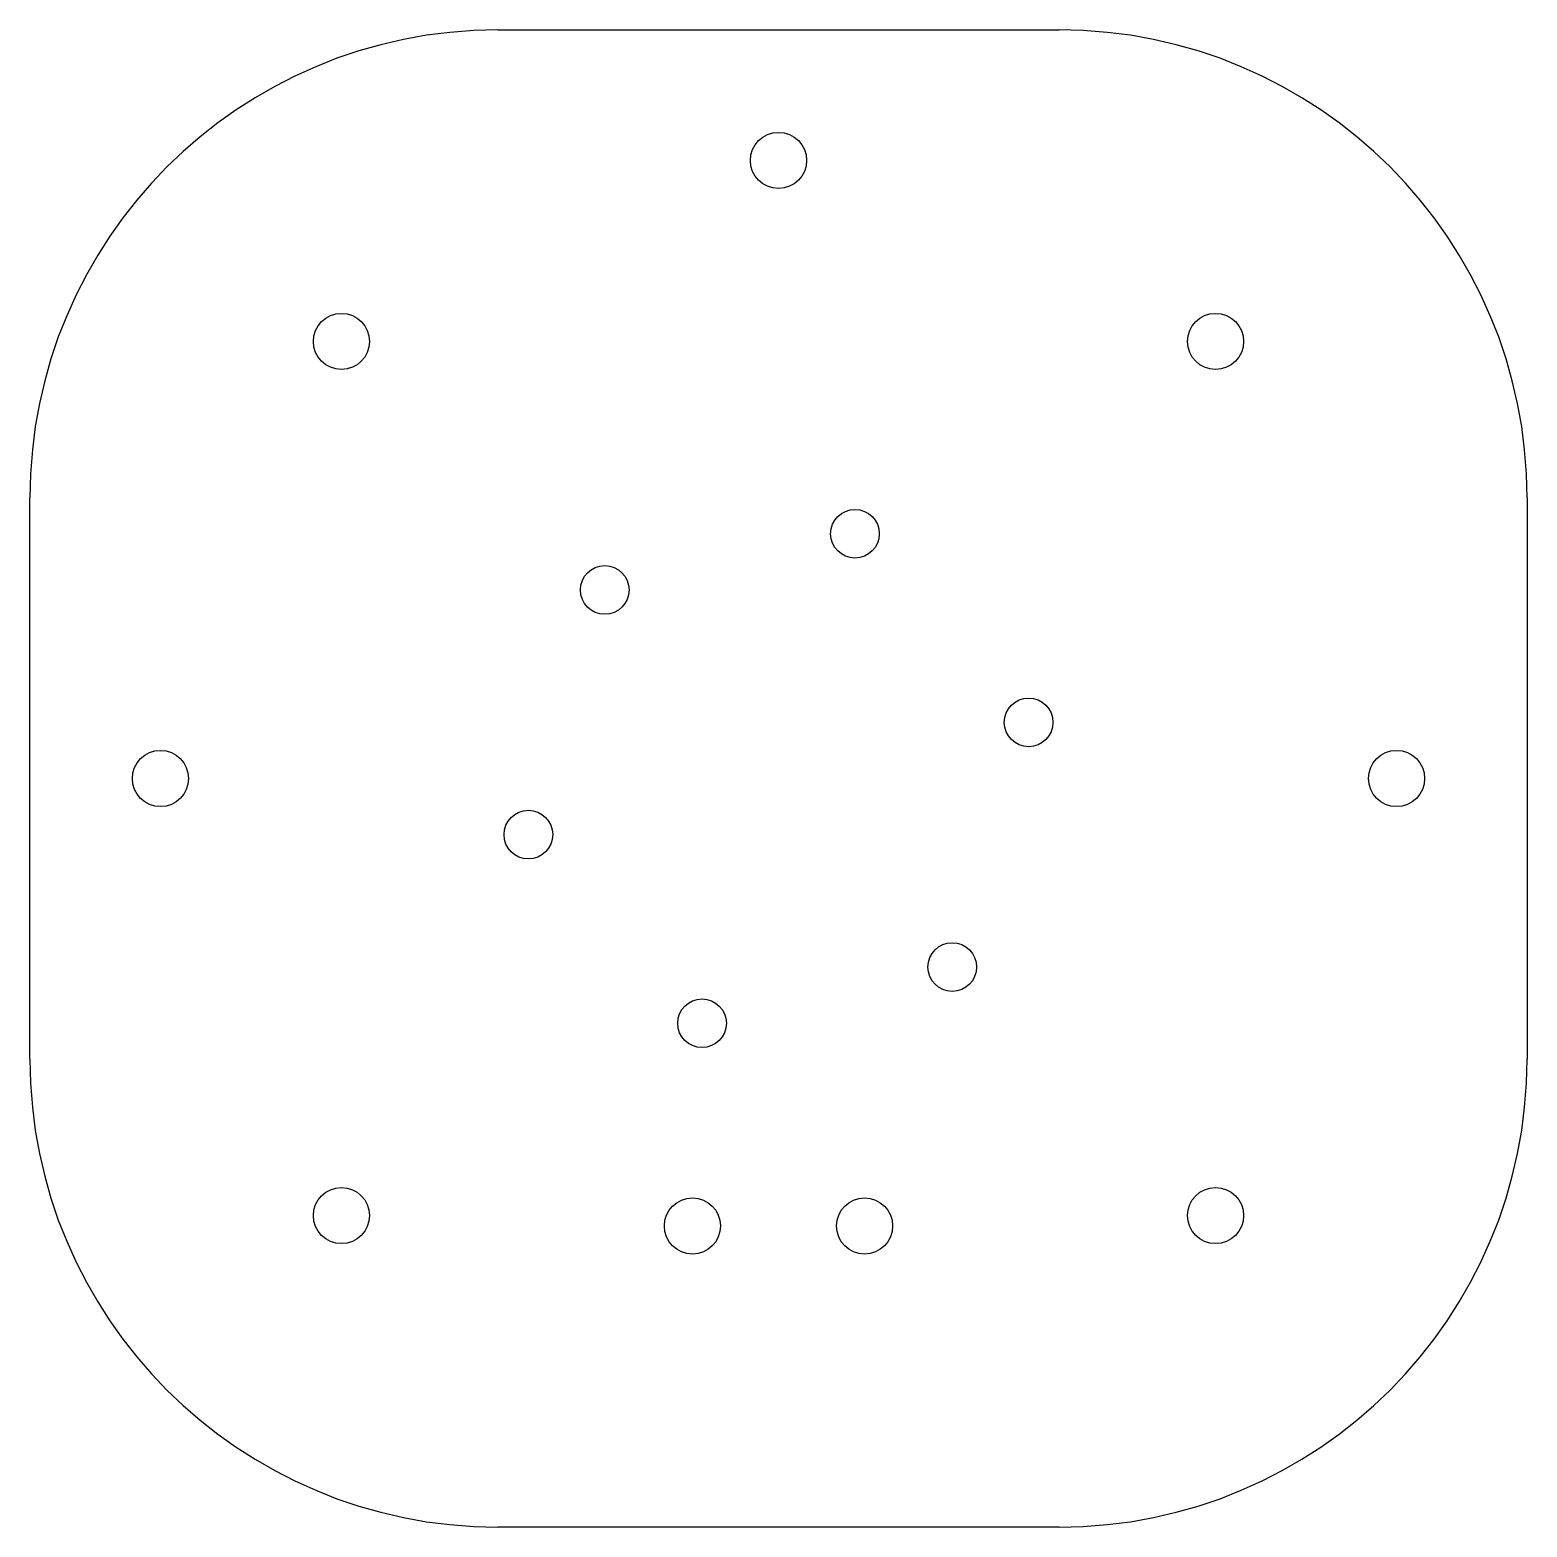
# Model space of a CAD drawing. Header units: millimetres. Extents: x -40 to 40, y -40 to 40.
import ezdxf

# ---------------------------------------------------------------- set-up
doc = ezdxf.new("R2010")
doc.units = ezdxf.units.MM

msp = doc.modelspace()

# ---------------------------------------------------------------- linework, layer by layer
at = {"color": 7, "linetype": 'Continuous', "lineweight": 25}
for p, q in [((-15, 40), (15, 40)), ((-40, -15), (-40, 15)), ((40, 15), (40, -15)), ((15, -40), (-15, -40))]:
    msp.add_line(p, q, dxfattribs=at)
for centre, radius in [((0, 33.028), 1.5), ((-23.355, 23.355), 1.5), ((23.355, 23.355), 1.5), ((4.086, 13.077), 1.3), ((-9.282, 10.077), 1.3), ((13.367, 3), 1.3), ((-33.028, 0), 1.5), ((33.028, 0), 1.5), ((-13.367, -3), 1.3), ((9.282, -10.077), 1.3), ((-4.086, -13.077), 1.3), ((-23.355, -23.355), 1.5), ((23.355, -23.355), 1.5), ((-4.6, -23.912), 1.5), ((4.6, -23.912), 1.5)]:
    msp.add_circle(centre, radius, dxfattribs=at)
for centre, start, end in [((-15, 15), 90, 180), ((15, 15), 0, 90), ((-15, -15), 180, 270), ((15, -15), 270, 0)]:
    msp.add_arc(centre, 25, start, end, dxfattribs=at)

doc.saveas('drawing.dxf')
